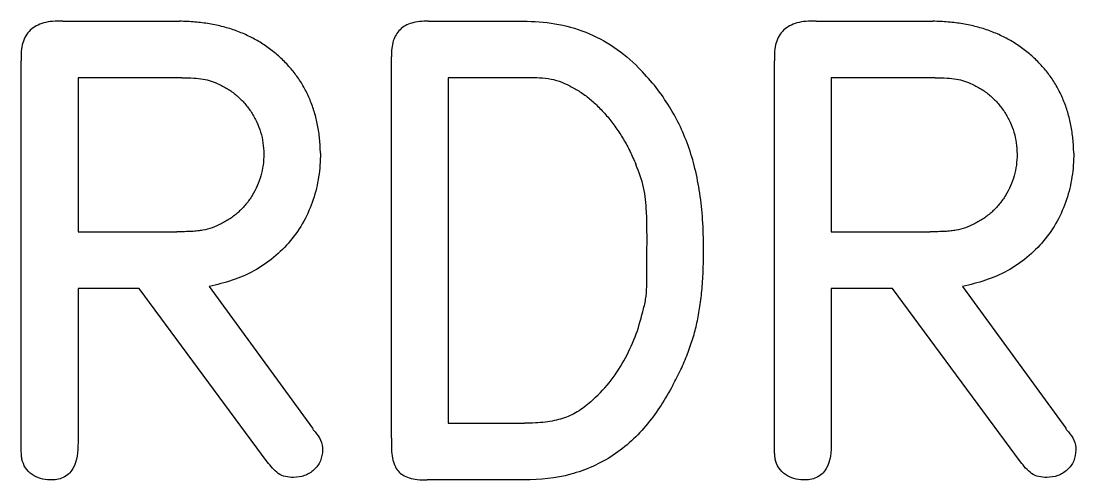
# Model space of a CAD drawing. Header units: inches. Extents: x -6.75 to 0, y -1.75 to 1.53.
# Drawn here: x -3.2262 to -2.9271, y -0.8485 to -0.7184 of the extents above; entities that cross this region are included whole.
import ezdxf

# ---------------------------------------------------------------- set-up
doc = ezdxf.new("R2010")
doc.units = ezdxf.units.IN
doc.header["$MEASUREMENT"] = 0

msp = doc.modelspace()

# ---------------------------------------------------------------- linework, layer by layer
at = {"color": 1, "linetype": 'Continuous', "lineweight": 25}
for p, q in [((-3.21432, -0.71841), (-3.18124, -0.71841)), ((-3.11068, -0.71841), (-3.08388, -0.71841)), ((-3.00071, -0.71841), (-2.96763, -0.71841)), ((-3.22613, -0.83719), (-3.22615, -0.72966)), ((-3.12113, -0.83671), (-3.12116, -0.72853)), ((-3.01252, -0.83719), (-3.01254, -0.72966)), ((-3.18061, -0.73447), (-3.21006, -0.73447)), ((-3.21006, -0.73447), (-3.21006, -0.77814)), ((-3.08327, -0.73447), (-3.10507, -0.73447)), ((-3.10507, -0.73447), (-3.10507, -0.83245)), ((-2.967, -0.73447), (-2.99645, -0.73447)), ((-2.99645, -0.73447), (-2.99645, -0.77814)), ((-3.21006, -0.77814), (-3.18203, -0.77814)), ((-2.99645, -0.77814), (-2.96842, -0.77814)), ((-3.21006, -0.79421), (-3.21006, -0.83794)), ((-3.19275, -0.79421), (-3.21006, -0.79421)), ((-3.15638, -0.84338), (-3.19275, -0.79421)), ((-3.17285, -0.79364), (-3.14359, -0.83389)), ((-2.99645, -0.79421), (-2.99645, -0.83794)), ((-2.97914, -0.79421), (-2.99645, -0.79421)), ((-2.94277, -0.84338), (-2.97914, -0.79421)), ((-2.95924, -0.79364), (-2.92998, -0.83389)), ((-3.10507, -0.83245), (-3.08348, -0.83245)), ((-3.08347, -0.84852), (-3.11109, -0.84852))]:
    msp.add_line(p, q, dxfattribs=at)
for points, knots in [([(-3.21432, -0.71841), (-3.2153, -0.71839), (-3.21715, -0.71836), (-3.21971, -0.71882), (-3.22188, -0.71963), (-3.22364, -0.72087), (-3.22495, -0.72255), (-3.22581, -0.7246), (-3.22622, -0.72703), (-3.22618, -0.72875), (-3.22615, -0.72966)], [0, 0, 0, 0, 0.15381, 0.2869227, 0.4039207, 0.5125835, 0.6194872, 0.7315953, 0.8572035, 1, 1, 1, 1]), ([(-3.1413, -0.75588), (-3.14136, -0.75451), (-3.14148, -0.75184), (-3.14205, -0.74794), (-3.14295, -0.74424), (-3.14421, -0.74075), (-3.14575, -0.73745), (-3.14767, -0.73437), (-3.14992, -0.7315), (-3.15249, -0.72886), (-3.15531, -0.72644), (-3.15839, -0.72434), (-3.16168, -0.72256), (-3.16518, -0.72109), (-3.16888, -0.7199), (-3.17282, -0.71912), (-3.17696, -0.71856), (-3.17979, -0.71846), (-3.18124, -0.71841)], [0, 0, 0, 0, 0.066973, 0.130798, 0.192516, 0.252737, 0.311919, 0.370508, 0.42962, 0.489933, 0.550435, 0.610788, 0.671641, 0.733202, 0.796041, 0.861499, 0.929372, 1, 1, 1, 1]), ([(-3.11068, -0.71841), (-3.11153, -0.71842), (-3.11313, -0.71844), (-3.11536, -0.71885), (-3.11725, -0.71962), (-3.11881, -0.72074), (-3.11997, -0.72223), (-3.12074, -0.72406), (-3.12116, -0.72619), (-3.12116, -0.72772), (-3.12116, -0.72853)], [0, 0, 0, 0, 0.151264, 0.282167, 0.399615, 0.509418, 0.617573, 0.730415, 0.856407, 1, 1, 1, 1]), ([(-3.08388, -0.71841), (-3.08084, -0.71845), (-3.07781, -0.71859), (-3.0718, -0.71963), (-3.0689, -0.72044), (-3.0633, -0.72263), (-3.06059, -0.72407), (-3.05556, -0.72746), (-3.05328, -0.72947), (-3.0511, -0.73159)], [0, 0, 0, 0, 0.25, 0.25, 0.5, 0.5, 0.75, 0.75, 1, 1, 1, 1]), ([(-3.00071, -0.71841), (-3.0017, -0.71839), (-3.00354, -0.71836), (-3.0061, -0.71882), (-3.00827, -0.71963), (-3.01003, -0.72087), (-3.01134, -0.72255), (-3.0122, -0.7246), (-3.01261, -0.72703), (-3.01257, -0.72875), (-3.01254, -0.72966)], [0, 0, 0, 0, 0.15381, 0.2869227, 0.4039207, 0.5125835, 0.6194872, 0.7315953, 0.8572035, 1, 1, 1, 1]), ([(-2.92769, -0.75588), (-2.92775, -0.75451), (-2.92787, -0.75184), (-2.92844, -0.74794), (-2.92934, -0.74424), (-2.9306, -0.74075), (-2.93215, -0.73745), (-2.93406, -0.73437), (-2.93631, -0.7315), (-2.93888, -0.72886), (-2.9417, -0.72644), (-2.94478, -0.72434), (-2.94807, -0.72256), (-2.95157, -0.72109), (-2.95527, -0.7199), (-2.95921, -0.71912), (-2.96335, -0.71856), (-2.96618, -0.71846), (-2.96763, -0.71841)], [0, 0, 0, 0, 0.066973, 0.130798, 0.192516, 0.252737, 0.311919, 0.370508, 0.42962, 0.489933, 0.550435, 0.610788, 0.671641, 0.733202, 0.796041, 0.861499, 0.929372, 1, 1, 1, 1]), ([(-3.03268, -0.78275), (-3.03272, -0.78006), (-3.0328, -0.77485), (-3.03365, -0.7673), (-3.03496, -0.76025), (-3.03693, -0.75371), (-3.03949, -0.7476), (-3.04274, -0.74189), (-3.04653, -0.73646), (-3.04957, -0.73322), (-3.0511, -0.73159)], [0, 0, 0, 0, 0.144255, 0.279624, 0.407417, 0.528415, 0.645397, 0.762052, 0.879968, 1, 1, 1, 1]), ([(-3.18061, -0.73447), (-3.17948, -0.73448), (-3.17745, -0.7345), (-3.17465, -0.73476), (-3.17224, -0.73534), (-3.17081, -0.73597), (-3.17009, -0.73628)], [0, 0, 0, 0, 0.314928, 0.565668, 0.78212, 1, 1, 1, 1]), ([(-3.07053, -0.73682), (-3.0725, -0.73587), (-3.07455, -0.73506), (-3.0789, -0.7345), (-3.08109, -0.73445), (-3.08327, -0.73447)], [0, 0, 0, 0, 0.5, 0.5, 1, 1, 1, 1]), ([(-2.967, -0.73447), (-2.96587, -0.73448), (-2.96384, -0.7345), (-2.96104, -0.73476), (-2.95863, -0.73534), (-2.9572, -0.73597), (-2.95648, -0.73628)], [0, 0, 0, 0, 0.314928, 0.565668, 0.78212, 1, 1, 1, 1]), ([(-3.17009, -0.73628), (-3.16916, -0.73675), (-3.16732, -0.73769), (-3.16484, -0.73956), (-3.16268, -0.74177), (-3.1608, -0.74425), (-3.15933, -0.74698), (-3.15818, -0.74987), (-3.15753, -0.75293), (-3.15742, -0.75502), (-3.15736, -0.75608)], [0, 0, 0, 0, 0.125904, 0.249604, 0.372836, 0.49813, 0.624034, 0.747355, 0.872016, 1, 1, 1, 1]), ([(-3.07053, -0.73682), (-3.06958, -0.73732), (-3.06764, -0.73836), (-3.06494, -0.7404), (-3.06232, -0.74281), (-3.0598, -0.74555), (-3.05746, -0.7486), (-3.05535, -0.75187), (-3.05346, -0.75534), (-3.05242, -0.75777), (-3.05189, -0.75899)], [0, 0, 0, 0, 0.108815, 0.223046, 0.34223, 0.469524, 0.599834, 0.731986, 0.864687, 1, 1, 1, 1]), ([(-2.95648, -0.73628), (-2.95555, -0.73675), (-2.95371, -0.73769), (-2.95123, -0.73956), (-2.94907, -0.74177), (-2.94719, -0.74425), (-2.94572, -0.74698), (-2.94457, -0.74987), (-2.94393, -0.75293), (-2.94381, -0.75502), (-2.94376, -0.75608)], [0, 0, 0, 0, 0.125904, 0.249604, 0.372836, 0.49813, 0.624034, 0.747355, 0.872016, 1, 1, 1, 1]), ([(-3.1413, -0.75588), (-3.14137, -0.75813), (-3.14148, -0.76036), (-3.14217, -0.76474), (-3.14267, -0.76689), (-3.14405, -0.77112), (-3.14497, -0.77321), (-3.14715, -0.77714), (-3.14844, -0.77896), (-3.15271, -0.78416), (-3.15621, -0.78706), (-3.1641, -0.79139), (-3.16845, -0.79268), (-3.17285, -0.79364)], [0, 0, 0, 0, 0.125, 0.125, 0.25, 0.25, 0.375, 0.375, 0.5, 0.5, 0.75, 0.75, 1, 1, 1, 1]), ([(-3.15736, -0.75608), (-3.15741, -0.75714), (-3.1575, -0.75922), (-3.15815, -0.76226), (-3.15917, -0.76514), (-3.16058, -0.76786), (-3.16236, -0.77034), (-3.16445, -0.77253), (-3.16681, -0.77445), (-3.1686, -0.77542), (-3.1695, -0.77591)], [0, 0, 0, 0, 0.129766, 0.254879, 0.378796, 0.503888, 0.628963, 0.751585, 0.874137, 1, 1, 1, 1]), ([(-2.92769, -0.75588), (-2.92776, -0.75813), (-2.92787, -0.76036), (-2.92856, -0.76474), (-2.92906, -0.76689), (-2.93044, -0.77112), (-2.93136, -0.77321), (-2.93354, -0.77714), (-2.93483, -0.77896), (-2.9391, -0.78416), (-2.9426, -0.78706), (-2.9505, -0.79139), (-2.95484, -0.79268), (-2.95924, -0.79364)], [0, 0, 0, 0, 0.125, 0.125, 0.25, 0.25, 0.375, 0.375, 0.5, 0.5, 0.75, 0.75, 1, 1, 1, 1]), ([(-2.94376, -0.75608), (-2.9438, -0.75714), (-2.94389, -0.75922), (-2.94454, -0.76226), (-2.94556, -0.76514), (-2.94697, -0.76786), (-2.94875, -0.77034), (-2.95084, -0.77253), (-2.9532, -0.77445), (-2.95499, -0.77542), (-2.95589, -0.77591)], [0, 0, 0, 0, 0.129766, 0.254879, 0.378796, 0.503888, 0.628963, 0.751585, 0.874137, 1, 1, 1, 1]), ([(-3.04875, -0.78649), (-3.0487, -0.78182), (-3.04865, -0.77714), (-3.04899, -0.77014), (-3.04916, -0.76782), (-3.05018, -0.76333), (-3.051, -0.76116), (-3.05189, -0.75899)], [0, 0, 0, 0, 0.5, 0.5, 0.75, 0.75, 1, 1, 1, 1]), ([(-3.1695, -0.77591), (-3.17032, -0.77631), (-3.17196, -0.7771), (-3.17423, -0.77766), (-3.1762, -0.7779), (-3.17792, -0.7781), (-3.1799, -0.77811), (-3.18129, -0.77813), (-3.18203, -0.77814)], [0, 0, 0, 0, 0.211517, 0.424706, 0.540005, 0.674698, 0.828583, 1, 1, 1, 1]), ([(-2.95589, -0.77591), (-2.95671, -0.77631), (-2.95835, -0.7771), (-2.96062, -0.77766), (-2.96259, -0.7779), (-2.96431, -0.7781), (-2.96629, -0.77811), (-2.96768, -0.77813), (-2.96842, -0.77814)], [0, 0, 0, 0, 0.211517, 0.424706, 0.540005, 0.674698, 0.828583, 1, 1, 1, 1]), ([(-3.04137, -0.82165), (-3.04059, -0.82019), (-3.03905, -0.81731), (-3.03722, -0.81285), (-3.03566, -0.80843), (-3.03448, -0.80393), (-3.03363, -0.79921), (-3.03305, -0.79412), (-3.03271, -0.78859), (-3.03269, -0.78474), (-3.03268, -0.78275)], [0, 0, 0, 0, 0.122914, 0.242316, 0.358054, 0.471139, 0.588026, 0.714383, 0.852054, 1, 1, 1, 1]), ([(-3.04991, -0.80083), (-3.0496, -0.79966), (-3.0493, -0.79849), (-3.04911, -0.79729), (-3.04892, -0.7961), (-3.04884, -0.79489), (-3.04879, -0.79368), (-3.04875, -0.79248), (-3.04874, -0.79128), (-3.04875, -0.79008), (-3.04875, -0.78888), (-3.04875, -0.78769), (-3.04875, -0.78649)], [0, 0, 0, 0, 0.000092039, 0.000092039, 0.000092039, 0.0001842865, 0.0001842865, 0.0001842865, 0.0002755308, 0.0002755308, 0.0002755308, 0.0003668028, 0.0003668028, 0.0003668028, 0.0003668028]), ([(-3.06465, -0.82634), (-3.0628, -0.82465), (-3.06102, -0.8229), (-3.05788, -0.81899), (-3.0565, -0.8169), (-3.05404, -0.81253), (-3.05298, -0.81028), (-3.05119, -0.80565), (-3.05052, -0.80325), (-3.04991, -0.80083)], [0, 0, 0, 0, 0.25, 0.25, 0.5, 0.5, 0.75, 0.75, 1, 1, 1, 1]), ([(-3.04137, -0.82165), (-3.04351, -0.82551), (-3.04582, -0.82924), (-3.05137, -0.836), (-3.05466, -0.8391), (-3.06198, -0.84395), (-3.0661, -0.84578), (-3.07459, -0.84808), (-3.07903, -0.84848), (-3.08347, -0.84852)], [0, 0, 0, 0, 0.25, 0.25, 0.5, 0.5, 0.75, 0.75, 1, 1, 1, 1]), ([(-3.06465, -0.82634), (-3.06527, -0.82687), (-3.06649, -0.82791), (-3.06845, -0.82926), (-3.07051, -0.8303), (-3.07266, -0.83115), (-3.07502, -0.83173), (-3.07759, -0.8322), (-3.08045, -0.83239), (-3.08245, -0.83243), (-3.08348, -0.83245)], [0, 0, 0, 0, 0.120567, 0.236688, 0.349281, 0.461125, 0.577512, 0.706025, 0.846945, 1, 1, 1, 1]), ([(-3.14359, -0.83389), (-3.14354, -0.83398), (-3.14349, -0.83408), (-3.14344, -0.83416), (-3.14338, -0.83425), (-3.14332, -0.83434), (-3.14326, -0.83442), (-3.14313, -0.83458), (-3.14298, -0.83472), (-3.14283, -0.83486)], [0, 0, 0, 0, 0.00000791584, 0.00000791584, 0.00000791584, 0.00001586224, 0.00001586224, 0.00001586224, 0.0000314498, 0.0000314498, 0.0000314498, 0.0000314498]), ([(-2.92998, -0.83389), (-2.92993, -0.83398), (-2.92988, -0.83408), (-2.92983, -0.83416), (-2.92977, -0.83425), (-2.92971, -0.83434), (-2.92965, -0.83442), (-2.92952, -0.83458), (-2.92937, -0.83472), (-2.92922, -0.83486)], [0, 0, 0, 0, 0.00000791584, 0.00000791584, 0.00000791584, 0.00001586224, 0.00001586224, 0.00001586224, 0.0000314498, 0.0000314498, 0.0000314498, 0.0000314498]), ([(-3.22596, -0.84261), (-3.22604, -0.84216), (-3.2261, -0.84171), (-3.22612, -0.84125), (-3.22613, -0.8408), (-3.22614, -0.84034), (-3.22615, -0.83989), (-3.22616, -0.83899), (-3.22614, -0.83809), (-3.22613, -0.83719)], [0, 0, 0, 0, 0.000034626, 0.000034626, 0.000034626, 0.0000690901, 0.0000690901, 0.0000690901, 0.0001376186, 0.0001376186, 0.0001376186, 0.0001376186]), ([(-3.14283, -0.83486), (-3.14223, -0.83561), (-3.14164, -0.8364), (-3.14088, -0.83815), (-3.14075, -0.83912), (-3.1407, -0.84009)], [0, 0, 0, 0, 0.5, 0.5, 1, 1, 1, 1]), ([(-3.12113, -0.83671), (-3.12118, -0.83773), (-3.12127, -0.83963), (-3.12097, -0.84224), (-3.12037, -0.84436), (-3.11942, -0.84606), (-3.11794, -0.84724), (-3.11607, -0.84807), (-3.11372, -0.84849), (-3.11202, -0.84851), (-3.11109, -0.84852)], [0, 0, 0, 0, 0.16565, 0.307126, 0.423542, 0.521479, 0.616883, 0.724169, 0.850238, 1, 1, 1, 1]), ([(-3.01235, -0.84261), (-3.01243, -0.84216), (-3.01249, -0.84171), (-3.01251, -0.84125), (-3.01252, -0.8408), (-3.01253, -0.84034), (-3.01254, -0.83989), (-3.01255, -0.83899), (-3.01254, -0.83809), (-3.01252, -0.83719)], [0, 0, 0, 0, 0.000034626, 0.000034626, 0.000034626, 0.0000690901, 0.0000690901, 0.0000690901, 0.0001376186, 0.0001376186, 0.0001376186, 0.0001376186]), ([(-2.92922, -0.83486), (-2.92862, -0.83561), (-2.92803, -0.8364), (-2.92728, -0.83815), (-2.92714, -0.83912), (-2.9271, -0.84009)], [0, 0, 0, 0, 0.5, 0.5, 1, 1, 1, 1]), ([(-3.21006, -0.83794), (-3.21012, -0.84048), (-3.21024, -0.8431), (-3.21216, -0.84642), (-3.21311, -0.84735), (-3.21542, -0.84841), (-3.21673, -0.84852), (-3.21801, -0.84852)], [0, 0, 0, 0, 0.5, 0.5, 0.75, 0.75, 1, 1, 1, 1]), ([(-3.1407, -0.84009), (-3.14077, -0.84113), (-3.14091, -0.84216), (-3.14176, -0.8441), (-3.14237, -0.84495), (-3.14393, -0.84639), (-3.14484, -0.84693), (-3.14682, -0.84765), (-3.14788, -0.84777), (-3.14894, -0.84784)], [0, 0, 0, 0, 0.25, 0.25, 0.5, 0.5, 0.75, 0.75, 1, 1, 1, 1]), ([(-2.99645, -0.83794), (-2.99651, -0.84048), (-2.99663, -0.8431), (-2.99855, -0.84642), (-2.9995, -0.84735), (-3.00181, -0.84841), (-3.00312, -0.84852), (-3.0044, -0.84852)], [0, 0, 0, 0, 0.5, 0.5, 0.75, 0.75, 1, 1, 1, 1]), ([(-2.9271, -0.84009), (-2.92716, -0.84113), (-2.9273, -0.84216), (-2.92815, -0.8441), (-2.92876, -0.84495), (-2.93032, -0.84639), (-2.93124, -0.84693), (-2.93321, -0.84765), (-2.93427, -0.84777), (-2.93533, -0.84784)], [0, 0, 0, 0, 0.25, 0.25, 0.5, 0.5, 0.75, 0.75, 1, 1, 1, 1]), ([(-3.21801, -0.84852), (-3.21981, -0.84844), (-3.2216, -0.848), (-3.22382, -0.84646), (-3.22446, -0.84582), (-3.22544, -0.84433), (-3.22575, -0.84348), (-3.22596, -0.84261)], [0, 0, 0, 0, 0.5, 0.5, 0.75, 0.75, 1, 1, 1, 1]), ([(-3.14894, -0.84784), (-3.15046, -0.84778), (-3.15204, -0.84759), (-3.1545, -0.8458), (-3.15549, -0.84461), (-3.15638, -0.84338)], [0, 0, 0, 0, 0.5, 0.5, 1, 1, 1, 1]), ([(-3.0044, -0.84852), (-3.0062, -0.84844), (-3.00799, -0.848), (-3.01021, -0.84646), (-3.01085, -0.84582), (-3.01183, -0.84433), (-3.01214, -0.84348), (-3.01235, -0.84261)], [0, 0, 0, 0, 0.5, 0.5, 0.75, 0.75, 1, 1, 1, 1]), ([(-2.93533, -0.84784), (-2.93685, -0.84778), (-2.93843, -0.84759), (-2.94089, -0.8458), (-2.94188, -0.84461), (-2.94277, -0.84338)], [0, 0, 0, 0, 0.5, 0.5, 1, 1, 1, 1])]:
    msp.add_open_spline(points, degree=3, knots=knots, dxfattribs=at)

doc.saveas('drawing.dxf')
